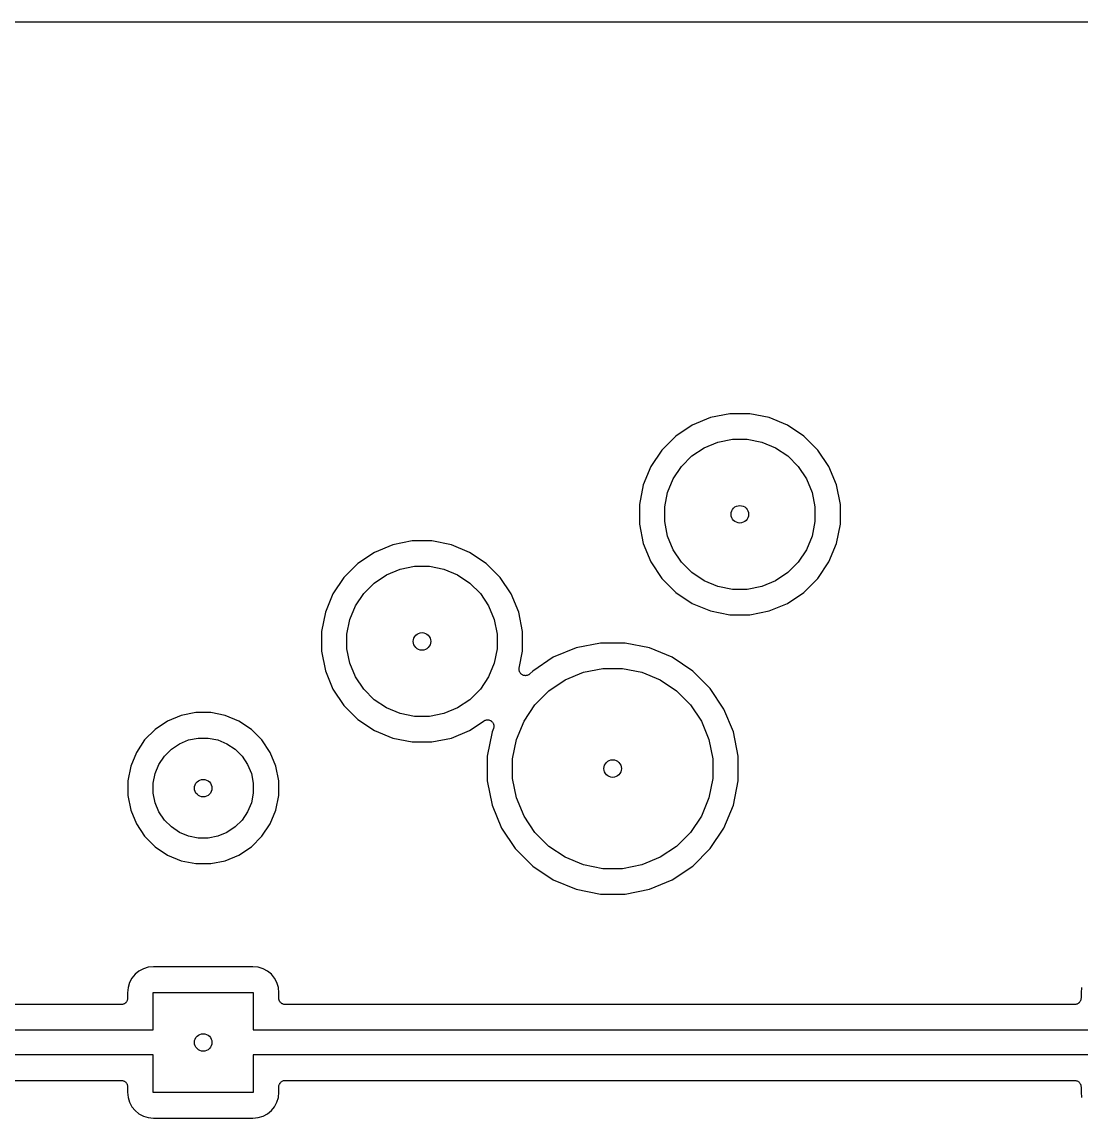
# Model space of a CAD drawing. Extents: x 1.5 to 15, y -8.3 to -3.1.
# Drawn here: x 3.561 to 4.394, y -3.962 to -3.1 of the extents above; entities that cross this region are included whole.
import ezdxf

# ---------------------------------------------------------------- set-up
doc = ezdxf.new("R2010")
doc.units = 0
doc.header["$MEASUREMENT"] = 0
doc.layers.add('BLACK', color=7, linetype='CONTINUOUS')

msp = doc.modelspace()

# ---------------------------------------------------------------- linework, layer by layer
at = {"layer": 'BLACK', "linetype": 'CONTINUOUS'}
for p, q in [((1.50728, -3.10002), (6.49236, -3.10002)), ((4.10253, -3.41119), (4.08814, -3.41715)), ((4.1178, -3.40815), (4.10253, -3.41119)), ((4.13338, -3.40815), (4.1178, -3.40815)), ((4.14865, -3.41119), (4.13338, -3.40815)), ((4.16304, -3.41715), (4.14865, -3.41119)), ((4.08814, -3.41715), (4.0752, -3.4258)), ((4.17599, -3.4258), (4.16304, -3.41715)), ((4.0752, -3.4258), (4.06418, -3.43681)), ((4.09762, -3.43487), (4.10836, -3.43042)), ((4.10836, -3.43042), (4.11977, -3.42815)), ((4.11977, -3.42815), (4.13141, -3.42815)), ((4.13141, -3.42815), (4.14282, -3.43042)), ((4.14282, -3.43042), (4.15356, -3.43487)), ((4.187, -3.43681), (4.17599, -3.4258)), ((4.06418, -3.43681), (4.05553, -3.44976)), ((4.08795, -3.44133), (4.09762, -3.43487)), ((4.15356, -3.43487), (4.16324, -3.44133)), ((4.19565, -3.44976), (4.187, -3.43681)), ((4.07972, -3.44956), (4.08795, -3.44133)), ((4.16324, -3.44133), (4.17146, -3.44956)), ((4.05553, -3.44976), (4.04957, -3.46415)), ((4.07326, -3.45923), (4.07972, -3.44956)), ((4.17146, -3.44956), (4.17792, -3.45923)), ((4.20161, -3.46415), (4.19565, -3.44976)), ((4.04957, -3.46415), (4.04654, -3.47942)), ((4.0688, -3.46998), (4.07326, -3.45923)), ((4.17792, -3.45923), (4.18238, -3.46998)), ((4.20465, -3.47942), (4.20161, -3.46415)), ((4.06654, -3.48139), (4.0688, -3.46998)), ((4.18238, -3.46998), (4.18465, -3.48139)), ((4.04654, -3.47942), (4.04654, -3.49499)), ((4.06654, -3.49302), (4.06654, -3.48139)), ((4.18465, -3.48139), (4.18465, -3.49302)), ((4.20465, -3.49499), (4.20465, -3.47942)), ((4.04654, -3.49499), (4.04957, -3.51026)), ((4.0688, -3.50443), (4.06654, -3.49302)), ((4.18465, -3.49302), (4.18238, -3.50443)), ((4.20161, -3.51026), (4.20465, -3.49499)), ((3.8678, -3.50815), (3.85253, -3.51119)), ((3.88338, -3.50815), (3.8678, -3.50815)), ((3.89865, -3.51119), (3.88338, -3.50815)), ((4.07326, -3.51518), (4.0688, -3.50443)), ((4.18238, -3.50443), (4.17792, -3.51518)), ((3.85253, -3.51119), (3.83814, -3.51715)), ((3.91304, -3.51715), (3.89865, -3.51119)), ((4.04957, -3.51026), (4.05553, -3.52465)), ((4.07972, -3.52485), (4.07326, -3.51518)), ((4.17792, -3.51518), (4.17146, -3.52485)), ((4.19565, -3.52465), (4.20161, -3.51026)), ((3.83814, -3.51715), (3.8252, -3.5258)), ((3.92599, -3.5258), (3.91304, -3.51715)), ((4.05553, -3.52465), (4.06418, -3.5376)), ((4.08795, -3.53308), (4.07972, -3.52485)), ((4.17146, -3.52485), (4.16324, -3.53308)), ((4.187, -3.5376), (4.19565, -3.52465)), ((3.8252, -3.5258), (3.81418, -3.53681)), ((3.84762, -3.53487), (3.85836, -3.53042)), ((3.85836, -3.53042), (3.86977, -3.52815)), ((3.86977, -3.52815), (3.88141, -3.52815)), ((3.88141, -3.52815), (3.89282, -3.53042)), ((3.89282, -3.53042), (3.90356, -3.53487)), ((3.937, -3.53681), (3.92599, -3.5258)), ((4.09762, -3.53954), (4.08795, -3.53308)), ((4.16324, -3.53308), (4.15356, -3.53954)), ((3.81418, -3.53681), (3.80553, -3.54976)), ((3.82972, -3.54956), (3.83795, -3.54133)), ((3.83795, -3.54133), (3.84762, -3.53487)), ((3.90356, -3.53487), (3.91324, -3.54133)), ((3.91324, -3.54133), (3.92146, -3.54956)), ((3.94565, -3.54976), (3.937, -3.53681)), ((4.06418, -3.5376), (4.0752, -3.54861)), ((4.10836, -3.54399), (4.09762, -3.53954)), ((4.15356, -3.53954), (4.14282, -3.54399)), ((4.17599, -3.54861), (4.187, -3.5376)), ((3.80553, -3.54976), (3.79957, -3.56415)), ((3.82326, -3.55923), (3.82972, -3.54956)), ((3.92146, -3.54956), (3.92792, -3.55923)), ((3.95161, -3.56415), (3.94565, -3.54976)), ((4.0752, -3.54861), (4.08814, -3.55726)), ((4.11977, -3.54626), (4.10836, -3.54399)), ((4.13141, -3.54626), (4.11977, -3.54626)), ((4.14282, -3.54399), (4.13141, -3.54626)), ((4.16304, -3.55726), (4.17599, -3.54861)), ((3.8188, -3.56998), (3.82326, -3.55923)), ((3.92792, -3.55923), (3.93238, -3.56998)), ((4.08814, -3.55726), (4.10253, -3.56322)), ((4.14865, -3.56322), (4.16304, -3.55726)), ((3.79957, -3.56415), (3.79654, -3.57942)), ((3.95465, -3.57942), (3.95161, -3.56415)), ((4.10253, -3.56322), (4.1178, -3.56626)), ((4.1178, -3.56626), (4.13338, -3.56626)), ((4.13338, -3.56626), (4.14865, -3.56322)), ((3.81654, -3.58139), (3.8188, -3.56998)), ((3.93238, -3.56998), (3.93465, -3.58139)), ((3.79654, -3.57942), (3.79654, -3.59499)), ((3.81654, -3.59302), (3.81654, -3.58139)), ((3.93465, -3.58139), (3.93465, -3.59302)), ((3.95465, -3.59499), (3.95465, -3.57942)), ((3.8188, -3.60443), (3.81654, -3.59302)), ((3.93465, -3.59302), (3.93238, -3.60443)), ((3.99679, -3.59226), (3.97882, -3.5997)), ((4.01587, -3.58846), (3.99679, -3.59226)), ((4.03532, -3.58846), (4.01587, -3.58846)), ((4.05439, -3.59226), (4.03532, -3.58846)), ((4.07236, -3.5997), (4.05439, -3.59226)), ((3.79654, -3.59499), (3.79957, -3.61026)), ((3.95202, -3.60818), (3.95465, -3.59499)), ((3.97882, -3.5997), (3.96265, -3.61051)), ((4.08853, -3.61051), (4.07236, -3.5997)), ((3.79957, -3.61026), (3.80553, -3.62465)), ((3.82326, -3.61518), (3.8188, -3.60443)), ((3.93238, -3.60443), (3.92792, -3.61518)), ((3.95193, -3.60914), (3.95197, -3.60866)), ((3.95193, -3.60915), (3.95193, -3.60914)), ((3.95197, -3.60963), (3.95193, -3.60915)), ((3.95193, -3.60915), (3.95193, -3.60915)), ((3.95197, -3.60866), (3.95202, -3.60818)), ((3.95202, -3.61011), (3.95197, -3.60963)), ((3.95202, -3.61012), (3.95202, -3.61011)), ((3.95202, -3.61013), (3.95202, -3.61012)), ((3.95216, -3.61059), (3.95202, -3.61013)), ((3.9523, -3.61105), (3.95216, -3.61059)), ((3.9523, -3.61106), (3.9523, -3.61105)), ((3.9523, -3.61105), (3.9523, -3.61105)), ((3.95253, -3.61149), (3.9523, -3.61106)), ((3.95275, -3.61191), (3.95253, -3.61149)), ((3.96265, -3.61051), (3.96046, -3.61269)), ((3.98829, -3.61743), (4.00262, -3.61149)), ((4.00262, -3.61149), (4.01784, -3.60846)), ((4.01784, -3.60846), (4.03335, -3.60846)), ((4.03335, -3.60846), (4.04856, -3.61149)), ((4.04856, -3.61149), (4.06289, -3.61743)), ((4.10229, -3.62426), (4.08853, -3.61051)), ((3.82972, -3.62485), (3.82326, -3.61518)), ((3.92792, -3.61518), (3.92146, -3.62485)), ((3.95276, -3.61192), (3.95275, -3.61191)), ((3.95306, -3.61229), (3.95276, -3.61192)), ((3.95276, -3.61192), (3.95276, -3.61192)), ((3.95337, -3.61267), (3.95306, -3.61229)), ((3.95337, -3.61268), (3.95337, -3.61267)), ((3.95337, -3.61267), (3.95337, -3.61267)), ((3.95374, -3.61298), (3.95337, -3.61268)), ((3.95411, -3.61329), (3.95374, -3.61298)), ((3.95412, -3.6133), (3.95411, -3.61329)), ((3.95413, -3.6133), (3.95412, -3.6133)), ((3.95455, -3.61353), (3.95413, -3.6133)), ((3.95497, -3.61376), (3.95455, -3.61353)), ((3.95498, -3.61376), (3.95497, -3.61376)), ((3.95498, -3.61377), (3.95498, -3.61376)), ((3.95545, -3.61391), (3.95498, -3.61377)), ((3.9559, -3.61405), (3.95545, -3.61391)), ((3.95591, -3.61405), (3.9559, -3.61405)), ((3.95592, -3.61406), (3.95591, -3.61405)), ((3.9564, -3.61411), (3.95592, -3.61406)), ((3.95687, -3.61416), (3.9564, -3.61411)), ((3.95688, -3.61416), (3.95687, -3.61416)), ((3.95689, -3.61416), (3.95688, -3.61416)), ((3.95736, -3.61412), (3.95689, -3.61416)), ((3.95785, -3.61407), (3.95736, -3.61412)), ((3.95786, -3.61407), (3.95785, -3.61407)), ((3.95785, -3.61407), (3.95785, -3.61407)), ((3.95832, -3.61394), (3.95786, -3.61407)), ((3.95878, -3.6138), (3.95832, -3.61394)), ((3.95879, -3.6138), (3.95878, -3.6138)), ((3.95923, -3.61357), (3.95879, -3.6138)), ((3.95879, -3.6138), (3.95879, -3.6138)), ((3.95965, -3.61335), (3.95923, -3.61357)), ((3.95966, -3.61335), (3.95965, -3.61335)), ((3.95965, -3.61335), (3.95965, -3.61335)), ((3.96003, -3.61304), (3.95966, -3.61335)), ((3.96041, -3.61274), (3.96003, -3.61304)), ((3.96042, -3.61273), (3.96041, -3.61274)), ((3.96046, -3.61269), (3.96042, -3.61273)), ((3.96042, -3.61273), (3.96042, -3.61273)), ((3.96042, -3.61273), (3.96042, -3.61273)), ((3.9754, -3.62604), (3.98829, -3.61743)), ((4.06289, -3.61743), (4.07578, -3.62604)), ((3.80553, -3.62465), (3.81418, -3.6376)), ((3.83795, -3.63308), (3.82972, -3.62485)), ((3.92146, -3.62485), (3.91324, -3.63308)), ((3.96443, -3.63701), (3.9754, -3.62604)), ((4.07578, -3.62604), (4.08675, -3.63701)), ((4.11309, -3.64043), (4.10229, -3.62426)), ((3.81418, -3.6376), (3.8252, -3.64861)), ((3.84762, -3.63954), (3.83795, -3.63308)), ((3.91324, -3.63308), (3.90356, -3.63954)), ((3.95581, -3.64991), (3.96443, -3.63701)), ((4.08675, -3.63701), (4.09537, -3.64991)), ((3.68615, -3.64547), (3.67534, -3.64995)), ((3.69762, -3.64319), (3.68615, -3.64547)), ((3.70931, -3.64319), (3.69762, -3.64319)), ((3.72078, -3.64547), (3.70931, -3.64319)), ((3.73159, -3.64995), (3.72078, -3.64547)), ((3.85836, -3.64399), (3.84762, -3.63954)), ((3.86977, -3.64626), (3.85836, -3.64399)), ((3.88141, -3.64626), (3.86977, -3.64626)), ((3.89282, -3.64399), (3.88141, -3.64626)), ((3.90356, -3.63954), (3.89282, -3.64399)), ((4.12054, -3.6584), (4.11309, -3.64043)), ((3.67534, -3.64995), (3.66562, -3.65644)), ((3.74131, -3.65644), (3.73159, -3.64995)), ((3.8252, -3.64861), (3.83814, -3.65726)), ((3.91304, -3.65726), (3.92433, -3.64972)), ((3.92433, -3.64972), (3.92438, -3.64968)), ((3.92438, -3.64968), (3.92438, -3.64968)), ((3.92438, -3.64968), (3.92438, -3.64968)), ((3.92438, -3.64968), (3.92439, -3.64968)), ((3.92439, -3.64968), (3.92482, -3.64945)), ((3.92482, -3.64945), (3.92524, -3.64923)), ((3.92524, -3.64923), (3.92525, -3.64923)), ((3.92525, -3.64923), (3.92526, -3.64923)), ((3.92526, -3.64923), (3.92572, -3.6491)), ((3.92572, -3.6491), (3.92618, -3.64896)), ((3.92618, -3.64896), (3.92619, -3.64896)), ((3.92619, -3.64896), (3.92667, -3.64892)), ((3.92619, -3.64896), (3.92619, -3.64896)), ((3.92667, -3.64892), (3.92715, -3.64887)), ((3.92715, -3.64887), (3.92716, -3.64887)), ((3.92716, -3.64887), (3.92717, -3.64887)), ((3.92717, -3.64887), (3.92766, -3.64893)), ((3.92766, -3.64893), (3.92812, -3.64898)), ((3.92812, -3.64898), (3.92813, -3.64898)), ((3.92813, -3.64898), (3.92814, -3.64898)), ((3.92814, -3.64898), (3.92861, -3.64913)), ((3.92861, -3.64913), (3.92905, -3.64927)), ((3.92905, -3.64927), (3.92906, -3.64927)), ((3.92906, -3.64927), (3.92907, -3.64927)), ((3.92907, -3.64927), (3.9295, -3.64951)), ((3.9295, -3.64951), (3.92991, -3.64973)), ((3.92991, -3.64973), (3.92992, -3.64974)), ((3.92992, -3.64974), (3.92992, -3.64974)), ((3.92992, -3.64974), (3.9303, -3.65005)), ((3.9303, -3.65005), (3.93066, -3.65036)), ((3.93066, -3.65036), (3.93067, -3.65036)), ((3.93067, -3.65036), (3.93067, -3.65037)), ((3.93067, -3.65037), (3.93098, -3.65074)), ((3.93098, -3.65074), (3.93128, -3.65111)), ((3.93128, -3.65111), (3.93128, -3.65112)), ((3.93128, -3.65112), (3.93129, -3.65112)), ((3.93129, -3.65112), (3.93152, -3.65156)), ((3.93152, -3.65156), (3.93174, -3.65198)), ((3.93174, -3.65198), (3.93174, -3.65198)), ((3.93174, -3.65198), (3.93174, -3.65199)), ((3.93174, -3.65199), (3.93188, -3.65246)), ((3.93201, -3.65487), (3.93187, -3.65533)), ((3.93188, -3.65246), (3.93202, -3.65291)), ((3.93206, -3.65438), (3.93201, -3.65485)), ((3.93201, -3.65485), (3.93201, -3.65486)), ((3.93201, -3.65486), (3.93201, -3.65487)), ((3.93202, -3.65291), (3.93202, -3.65292)), ((3.93202, -3.65292), (3.93202, -3.65292)), ((3.93202, -3.65292), (3.93206, -3.65342)), ((3.93206, -3.65342), (3.93211, -3.65388)), ((3.93211, -3.65389), (3.93206, -3.65438)), ((3.93211, -3.65388), (3.93211, -3.65389)), ((3.93211, -3.65389), (3.93211, -3.65389)), ((3.94988, -3.66424), (3.95581, -3.64991)), ((4.09537, -3.64991), (4.1013, -3.66424)), ((3.66562, -3.65644), (3.65735, -3.66471)), ((3.69198, -3.6647), (3.69959, -3.66319)), ((3.69959, -3.66319), (3.70734, -3.66319)), ((3.70734, -3.66319), (3.71495, -3.6647)), ((3.74958, -3.66471), (3.74131, -3.65644)), ((3.83814, -3.65726), (3.85253, -3.66322)), ((3.85253, -3.66322), (3.8678, -3.66626)), ((3.88338, -3.66626), (3.89865, -3.66322)), ((3.89865, -3.66322), (3.91304, -3.65726)), ((3.93064, -3.6584), (3.92685, -3.67748)), ((3.93173, -3.65579), (3.93064, -3.6584)), ((3.93187, -3.65533), (3.93173, -3.65579)), ((4.12433, -3.67748), (4.12054, -3.6584)), ((3.65735, -3.66471), (3.65085, -3.67444)), ((3.67288, -3.67746), (3.67837, -3.67198)), ((3.67837, -3.67198), (3.68482, -3.66767)), ((3.68482, -3.66767), (3.69198, -3.6647)), ((3.71495, -3.6647), (3.72211, -3.66767)), ((3.72211, -3.66767), (3.72856, -3.67198)), ((3.72856, -3.67198), (3.73405, -3.67746)), ((3.75608, -3.67444), (3.74958, -3.66471)), ((3.8678, -3.66626), (3.88338, -3.66626)), ((3.94685, -3.67945), (3.94988, -3.66424)), ((4.1013, -3.66424), (4.10433, -3.67945)), ((3.65085, -3.67444), (3.64638, -3.68524)), ((3.66858, -3.68391), (3.67288, -3.67746)), ((3.73405, -3.67746), (3.73835, -3.68391)), ((3.76055, -3.68524), (3.75608, -3.67444)), ((3.92685, -3.67748), (3.92685, -3.69693)), ((3.94685, -3.69496), (3.94685, -3.67945)), ((4.10433, -3.67945), (4.10433, -3.69496)), ((4.12433, -3.69693), (4.12433, -3.67748)), ((3.64638, -3.68524), (3.64409, -3.69671)), ((3.66561, -3.69108), (3.66858, -3.68391)), ((3.73835, -3.68391), (3.74132, -3.69108)), ((3.76283, -3.69671), (3.76055, -3.68524)), ((3.64409, -3.69671), (3.64409, -3.70841)), ((3.66409, -3.69868), (3.66561, -3.69108)), ((3.74132, -3.69108), (3.74283, -3.69868)), ((3.76283, -3.70841), (3.76283, -3.69671)), ((3.92685, -3.69693), (3.93064, -3.71601)), ((3.94988, -3.71017), (3.94685, -3.69496)), ((4.10433, -3.69496), (4.1013, -3.71017)), ((4.12054, -3.71601), (4.12433, -3.69693)), ((3.66409, -3.70644), (3.66409, -3.69868)), ((3.66561, -3.71404), (3.66409, -3.70644)), ((3.74283, -3.70644), (3.74132, -3.71404)), ((3.74283, -3.69868), (3.74283, -3.70644)), ((3.64409, -3.70841), (3.64638, -3.71988)), ((3.66858, -3.72121), (3.66561, -3.71404)), ((3.74132, -3.71404), (3.73835, -3.72121)), ((3.76055, -3.71988), (3.76283, -3.70841)), ((3.95581, -3.7245), (3.94988, -3.71017)), ((4.1013, -3.71017), (4.09537, -3.7245)), ((3.64638, -3.71988), (3.65085, -3.73068)), ((3.67288, -3.72766), (3.66858, -3.72121)), ((3.73835, -3.72121), (3.73405, -3.72766)), ((3.75608, -3.73068), (3.76055, -3.71988)), ((3.93064, -3.71601), (3.93809, -3.73398)), ((4.11309, -3.73398), (4.12054, -3.71601)), ((3.65085, -3.73068), (3.65735, -3.74041)), ((3.67837, -3.73314), (3.67288, -3.72766)), ((3.73405, -3.72766), (3.72856, -3.73314)), ((3.74958, -3.74041), (3.75608, -3.73068)), ((3.96443, -3.7374), (3.95581, -3.7245)), ((4.09537, -3.7245), (4.08675, -3.7374)), ((3.65735, -3.74041), (3.66562, -3.74867)), ((3.68482, -3.73745), (3.67837, -3.73314)), ((3.69198, -3.74042), (3.68482, -3.73745)), ((3.69959, -3.74193), (3.69198, -3.74042)), ((3.71495, -3.74042), (3.70734, -3.74193)), ((3.72211, -3.73745), (3.71495, -3.74042)), ((3.72856, -3.73314), (3.72211, -3.73745)), ((3.74131, -3.74867), (3.74958, -3.74041)), ((3.93809, -3.73398), (3.94889, -3.75015)), ((3.9754, -3.74837), (3.96443, -3.7374)), ((4.08675, -3.7374), (4.07578, -3.74837)), ((4.10229, -3.75015), (4.11309, -3.73398)), ((3.66562, -3.74867), (3.67534, -3.75517)), ((3.70734, -3.74193), (3.69959, -3.74193)), ((3.73159, -3.75517), (3.74131, -3.74867)), ((3.98829, -3.75698), (3.9754, -3.74837)), ((4.07578, -3.74837), (4.06289, -3.75698)), ((3.67534, -3.75517), (3.68615, -3.75965)), ((3.72078, -3.75965), (3.73159, -3.75517)), ((3.94889, -3.75015), (3.96265, -3.7639)), ((4.00262, -3.76292), (3.98829, -3.75698)), ((4.06289, -3.75698), (4.04856, -3.76292)), ((4.08853, -3.7639), (4.10229, -3.75015)), ((3.68615, -3.75965), (3.69762, -3.76193)), ((3.69762, -3.76193), (3.70931, -3.76193)), ((3.70931, -3.76193), (3.72078, -3.75965)), ((3.96265, -3.7639), (3.97882, -3.77471)), ((4.01784, -3.76594), (4.00262, -3.76292)), ((4.03335, -3.76594), (4.01784, -3.76594)), ((4.04856, -3.76292), (4.03335, -3.76594)), ((4.07236, -3.77471), (4.08853, -3.7639)), ((3.97882, -3.77471), (3.99679, -3.78215)), ((4.05439, -3.78215), (4.07236, -3.77471)), ((3.99679, -3.78215), (4.01587, -3.78594)), ((4.03532, -3.78594), (4.05439, -3.78215)), ((4.01587, -3.78594), (4.03532, -3.78594)), ((3.6564, -3.84462), (3.65293, -3.84648)), ((3.66017, -3.84348), (3.6564, -3.84462)), ((3.66434, -3.84307), (3.66017, -3.84348)), ((3.74259, -3.84307), (3.66434, -3.84307)), ((3.74676, -3.84348), (3.74259, -3.84307)), ((3.75053, -3.84462), (3.74676, -3.84348)), ((3.754, -3.84648), (3.75053, -3.84462)), ((3.64738, -3.85202), (3.64553, -3.8555)), ((3.64988, -3.84898), (3.64738, -3.85202)), ((3.65293, -3.84648), (3.64988, -3.84898)), ((3.75705, -3.84898), (3.754, -3.84648)), ((3.75954, -3.85202), (3.75705, -3.84898)), ((3.7614, -3.8555), (3.75954, -3.85202)), ((3.64438, -3.85927), (3.64397, -3.86343)), ((3.64553, -3.8555), (3.64438, -3.85927)), ((3.76255, -3.85927), (3.7614, -3.8555)), ((3.76296, -3.86343), (3.76255, -3.85927)), ((4.39438, -3.85927), (4.39397, -3.86343)), ((3.64312, -3.87051), (3.64311, -3.87053)), ((3.64334, -3.8701), (3.64312, -3.87051)), ((3.64357, -3.86969), (3.64334, -3.8701)), ((3.64358, -3.86965), (3.64357, -3.86967)), ((3.64357, -3.86967), (3.64357, -3.86969)), ((3.64372, -3.8692), (3.64358, -3.86965)), ((3.64386, -3.86876), (3.64372, -3.8692)), ((3.64387, -3.86874), (3.64386, -3.86876)), ((3.64392, -3.86826), (3.64387, -3.86872)), ((3.64387, -3.86872), (3.64387, -3.86874)), ((3.64397, -3.86779), (3.64392, -3.86826)), ((3.64397, -3.86343), (3.64397, -3.86772)), ((3.64397, -3.86772), (3.64397, -3.86775)), ((3.64397, -3.86775), (3.64397, -3.86775)), ((3.64397, -3.86775), (3.64397, -3.86775)), ((3.64397, -3.86775), (3.64397, -3.86779)), ((3.66409, -3.89272), (3.66409, -3.86319)), ((3.66409, -3.86319), (3.74283, -3.86319)), ((3.74283, -3.86319), (3.74283, -3.89272)), ((3.76296, -3.86772), (3.76296, -3.86343)), ((3.763, -3.86819), (3.76296, -3.86772)), ((3.76304, -3.86865), (3.763, -3.86819)), ((3.76305, -3.86867), (3.76304, -3.86865)), ((3.76305, -3.86869), (3.76305, -3.86867)), ((3.76319, -3.86914), (3.76305, -3.86869)), ((3.76332, -3.86959), (3.76319, -3.86914)), ((3.76333, -3.86961), (3.76332, -3.86959)), ((3.76333, -3.86962), (3.76333, -3.86961)), ((3.76355, -3.87004), (3.76333, -3.86962)), ((3.76377, -3.87045), (3.76355, -3.87004)), ((3.76378, -3.87047), (3.76377, -3.87045)), ((3.76379, -3.87048), (3.76378, -3.87047)), ((3.76409, -3.87085), (3.76379, -3.87048)), ((4.39312, -3.87051), (4.39311, -3.87053)), ((4.39334, -3.8701), (4.39312, -3.87051)), ((4.39357, -3.86969), (4.39334, -3.8701)), ((4.39358, -3.86965), (4.39357, -3.86967)), ((4.39357, -3.86967), (4.39357, -3.86969)), ((4.39372, -3.8692), (4.39358, -3.86965)), ((4.39386, -3.86876), (4.39372, -3.8692)), ((4.39387, -3.86874), (4.39386, -3.86876)), ((4.39392, -3.86826), (4.39387, -3.86872)), ((4.39387, -3.86872), (4.39387, -3.86874)), ((4.39397, -3.86779), (4.39392, -3.86826)), ((4.39397, -3.86343), (4.39397, -3.86772)), ((4.39397, -3.86772), (4.39397, -3.86775)), ((4.39397, -3.86775), (4.39397, -3.86775)), ((4.39397, -3.86775), (4.39397, -3.86775)), ((4.39397, -3.86775), (4.39397, -3.86779)), ((3.63897, -3.87272), (3.01796, -3.87272)), ((3.63944, -3.87267), (3.63897, -3.87272)), ((3.63991, -3.87263), (3.63944, -3.87267)), ((3.63993, -3.87262), (3.63991, -3.87263)), ((3.63994, -3.87262), (3.63993, -3.87262)), ((3.6404, -3.87248), (3.63994, -3.87262)), ((3.64085, -3.87235), (3.6404, -3.87248)), ((3.64086, -3.87234), (3.64085, -3.87235)), ((3.64088, -3.87234), (3.64086, -3.87234)), ((3.64129, -3.87212), (3.64088, -3.87234)), ((3.64171, -3.8719), (3.64129, -3.87212)), ((3.64173, -3.87189), (3.64171, -3.8719)), ((3.64174, -3.87188), (3.64173, -3.87189)), ((3.64211, -3.87158), (3.64174, -3.87188)), ((3.64247, -3.87129), (3.64211, -3.87158)), ((3.64248, -3.87128), (3.64247, -3.87129)), ((3.6425, -3.87126), (3.64248, -3.87128)), ((3.6428, -3.8709), (3.6425, -3.87126)), ((3.6431, -3.87054), (3.6428, -3.8709)), ((3.64311, -3.87053), (3.6431, -3.87054)), ((3.76438, -3.87121), (3.76409, -3.87085)), ((3.7644, -3.87123), (3.76438, -3.87121)), ((3.76441, -3.87124), (3.7644, -3.87123)), ((3.76477, -3.87154), (3.76441, -3.87124)), ((3.76513, -3.87184), (3.76477, -3.87154)), ((3.76515, -3.87185), (3.76513, -3.87184)), ((3.76516, -3.87186), (3.76515, -3.87185)), ((3.76557, -3.87209), (3.76516, -3.87186)), ((3.76599, -3.87231), (3.76557, -3.87209)), ((3.766, -3.87232), (3.76599, -3.87231)), ((3.76602, -3.87233), (3.766, -3.87232)), ((3.76647, -3.87246), (3.76602, -3.87233)), ((3.76692, -3.87261), (3.76647, -3.87246)), ((3.76693, -3.87261), (3.76692, -3.87261)), ((3.76695, -3.87261), (3.76693, -3.87261)), ((3.76742, -3.87266), (3.76695, -3.87261)), ((3.76789, -3.87272), (3.76742, -3.87266)), ((3.76792, -3.87272), (3.76789, -3.87272)), ((3.76796, -3.87272), (3.76792, -3.87272)), ((3.76792, -3.87272), (3.76792, -3.87272)), ((3.76792, -3.87272), (3.76792, -3.87272)), ((4.38897, -3.87272), (3.76796, -3.87272)), ((4.38944, -3.87267), (4.38897, -3.87272)), ((4.38991, -3.87263), (4.38944, -3.87267)), ((4.38993, -3.87262), (4.38991, -3.87263)), ((4.38994, -3.87262), (4.38993, -3.87262)), ((4.3904, -3.87248), (4.38994, -3.87262)), ((4.39085, -3.87235), (4.3904, -3.87248)), ((4.39086, -3.87234), (4.39085, -3.87235)), ((4.39088, -3.87234), (4.39086, -3.87234)), ((4.39129, -3.87212), (4.39088, -3.87234)), ((4.39171, -3.8719), (4.39129, -3.87212)), ((4.39173, -3.87189), (4.39171, -3.8719)), ((4.39174, -3.87188), (4.39173, -3.87189)), ((4.39211, -3.87158), (4.39174, -3.87188)), ((4.39247, -3.87129), (4.39211, -3.87158)), ((4.39248, -3.87128), (4.39247, -3.87129)), ((4.3925, -3.87126), (4.39248, -3.87128)), ((4.3928, -3.8709), (4.3925, -3.87126)), ((4.3931, -3.87054), (4.3928, -3.8709)), ((4.39311, -3.87053), (4.3931, -3.87054)), ((2.99283, -3.89272), (3.66409, -3.89272)), ((3.74283, -3.89272), (4.41409, -3.89272)), ((3.66409, -3.9124), (2.99283, -3.9124)), ((3.66409, -3.94193), (3.66409, -3.9124)), ((4.41409, -3.9124), (3.74283, -3.9124)), ((3.74283, -3.9124), (3.74283, -3.94193)), ((3.01796, -3.9324), (3.63897, -3.9324)), ((3.63897, -3.9324), (3.63901, -3.9324)), ((3.63901, -3.9324), (3.63901, -3.9324)), ((3.63901, -3.9324), (3.63901, -3.9324)), ((3.63901, -3.9324), (3.63904, -3.9324)), ((3.63904, -3.9324), (3.63951, -3.93245)), ((3.63951, -3.93245), (3.63998, -3.9325)), ((3.63998, -3.9325), (3.64, -3.93251)), ((3.64, -3.93251), (3.64001, -3.93251)), ((3.64001, -3.93251), (3.64046, -3.93265)), ((3.64046, -3.93265), (3.64091, -3.93279)), ((3.64091, -3.93279), (3.64093, -3.9328)), ((3.64093, -3.9328), (3.64094, -3.93281)), ((3.64094, -3.93281), (3.64135, -3.93303)), ((3.64135, -3.93303), (3.64177, -3.93326)), ((3.64177, -3.93326), (3.64178, -3.93327)), ((3.64178, -3.93327), (3.6418, -3.93328)), ((3.6418, -3.93328), (3.64216, -3.93358)), ((3.64216, -3.93358), (3.64252, -3.93388)), ((3.64252, -3.93388), (3.64253, -3.93389)), ((3.64253, -3.93389), (3.64255, -3.9339)), ((3.64255, -3.9339), (3.64284, -3.93427)), ((3.64284, -3.93427), (3.64314, -3.93463)), ((3.64314, -3.93463), (3.64315, -3.93465)), ((3.64315, -3.93465), (3.64316, -3.93466)), ((3.64316, -3.93466), (3.64337, -3.93508)), ((3.64337, -3.93508), (3.6436, -3.9355)), ((3.6436, -3.9355), (3.6436, -3.93551)), ((3.6436, -3.93551), (3.64361, -3.93553)), ((3.64361, -3.93553), (3.64374, -3.93598)), ((3.64374, -3.93598), (3.64388, -3.93643)), ((3.64388, -3.93643), (3.64388, -3.93645)), ((3.64388, -3.93645), (3.64388, -3.93646)), ((3.64388, -3.93646), (3.64393, -3.93693)), ((3.64393, -3.93693), (3.64397, -3.9374)), ((3.64397, -3.9374), (3.64397, -3.94168)), ((3.76296, -3.93733), (3.76301, -3.93686)), ((3.76296, -3.93737), (3.76296, -3.93733)), ((3.76296, -3.9374), (3.76296, -3.93737)), ((3.76296, -3.93737), (3.76296, -3.93737)), ((3.76296, -3.93737), (3.76296, -3.93737)), ((3.76296, -3.94168), (3.76296, -3.9374)), ((3.76301, -3.93686), (3.76306, -3.9364)), ((3.76306, -3.93636), (3.76321, -3.93591)), ((3.76306, -3.93638), (3.76306, -3.93636)), ((3.76306, -3.9364), (3.76306, -3.93638)), ((3.76321, -3.93591), (3.76335, -3.93546)), ((3.76335, -3.93545), (3.76336, -3.93543)), ((3.76335, -3.93546), (3.76335, -3.93545)), ((3.76336, -3.93543), (3.76359, -3.93502)), ((3.76359, -3.93502), (3.76381, -3.93461)), ((3.76381, -3.93461), (3.76382, -3.93459)), ((3.76382, -3.93459), (3.76383, -3.93458)), ((3.76383, -3.93458), (3.76413, -3.93422)), ((3.76413, -3.93422), (3.76443, -3.93385)), ((3.76443, -3.93385), (3.76445, -3.93384)), ((3.76445, -3.93384), (3.76446, -3.93383)), ((3.76446, -3.93383), (3.76482, -3.93353)), ((3.76482, -3.93353), (3.76519, -3.93324)), ((3.76519, -3.93324), (3.7652, -3.93323)), ((3.7652, -3.93323), (3.76522, -3.93322)), ((3.76522, -3.93322), (3.76563, -3.933)), ((3.76563, -3.933), (3.76605, -3.93278)), ((3.76605, -3.93278), (3.76607, -3.93277)), ((3.76607, -3.93277), (3.76608, -3.93277)), ((3.76608, -3.93277), (3.76653, -3.93263)), ((3.76653, -3.93263), (3.76698, -3.9325)), ((3.76698, -3.9325), (3.767, -3.9325)), ((3.767, -3.9325), (3.76702, -3.93249)), ((3.76702, -3.93249), (3.76749, -3.93245)), ((3.76749, -3.93245), (3.76796, -3.9324)), ((3.76796, -3.9324), (4.38897, -3.9324)), ((4.38897, -3.9324), (4.38901, -3.9324)), ((4.38901, -3.9324), (4.38901, -3.9324)), ((4.38901, -3.9324), (4.38901, -3.9324)), ((4.38901, -3.9324), (4.38904, -3.9324)), ((4.38904, -3.9324), (4.38951, -3.93245)), ((4.38951, -3.93245), (4.38998, -3.9325)), ((4.38998, -3.9325), (4.39, -3.93251)), ((4.39, -3.93251), (4.39001, -3.93251)), ((4.39001, -3.93251), (4.39046, -3.93265)), ((4.39046, -3.93265), (4.39091, -3.93279)), ((4.39091, -3.93279), (4.39093, -3.9328)), ((4.39093, -3.9328), (4.39094, -3.93281)), ((4.39094, -3.93281), (4.39135, -3.93303)), ((4.39135, -3.93303), (4.39177, -3.93326)), ((4.39177, -3.93326), (4.39178, -3.93327)), ((4.39178, -3.93327), (4.3918, -3.93328)), ((4.3918, -3.93328), (4.39216, -3.93358)), ((4.39216, -3.93358), (4.39252, -3.93388)), ((4.39252, -3.93388), (4.39253, -3.93389)), ((4.39253, -3.93389), (4.39255, -3.9339)), ((4.39255, -3.9339), (4.39284, -3.93427)), ((4.39284, -3.93427), (4.39314, -3.93463)), ((4.39314, -3.93463), (4.39315, -3.93465)), ((4.39315, -3.93465), (4.39316, -3.93466)), ((4.39316, -3.93466), (4.39337, -3.93508)), ((4.39337, -3.93508), (4.3936, -3.9355)), ((4.3936, -3.9355), (4.3936, -3.93551)), ((4.3936, -3.93551), (4.39361, -3.93553)), ((4.39361, -3.93553), (4.39374, -3.93598)), ((4.39374, -3.93598), (4.39388, -3.93643)), ((4.39388, -3.93643), (4.39388, -3.93645)), ((4.39388, -3.93645), (4.39388, -3.93646)), ((4.39388, -3.93646), (4.39393, -3.93693)), ((4.39393, -3.93693), (4.39397, -3.9374)), ((4.39397, -3.9374), (4.39397, -3.94168)), ((3.64397, -3.94168), (3.64438, -3.94585)), ((3.64438, -3.94585), (3.64553, -3.94962)), ((3.74283, -3.94193), (3.66409, -3.94193)), ((3.7614, -3.94962), (3.76255, -3.94585)), ((3.76255, -3.94585), (3.76296, -3.94168)), ((4.39397, -3.94168), (4.39438, -3.94585)), ((3.64553, -3.94962), (3.64738, -3.95309)), ((3.64738, -3.95309), (3.64988, -3.95614)), ((3.64988, -3.95614), (3.65293, -3.95864)), ((3.754, -3.95864), (3.75705, -3.95614)), ((3.75705, -3.95614), (3.75954, -3.95309)), ((3.75954, -3.95309), (3.7614, -3.94962)), ((3.65293, -3.95864), (3.6564, -3.9605)), ((3.6564, -3.9605), (3.66017, -3.96164)), ((3.66017, -3.96164), (3.66434, -3.96205)), ((3.66434, -3.96205), (3.74259, -3.96205)), ((3.74259, -3.96205), (3.74676, -3.96164)), ((3.74676, -3.96164), (3.75053, -3.9605)), ((3.75053, -3.9605), (3.754, -3.95864))]:
    msp.add_line(p, q, dxfattribs=at)
at = {"layer": 'BLACK'}
for centre in [(4.12559, -3.4872), (3.87559, -3.5872), (4.02559, -3.6872), (3.70346, -3.70256), (3.70346, -3.90256)]:
    msp.add_circle(centre, 0.00689, dxfattribs=at)

doc.saveas('drawing.dxf')
